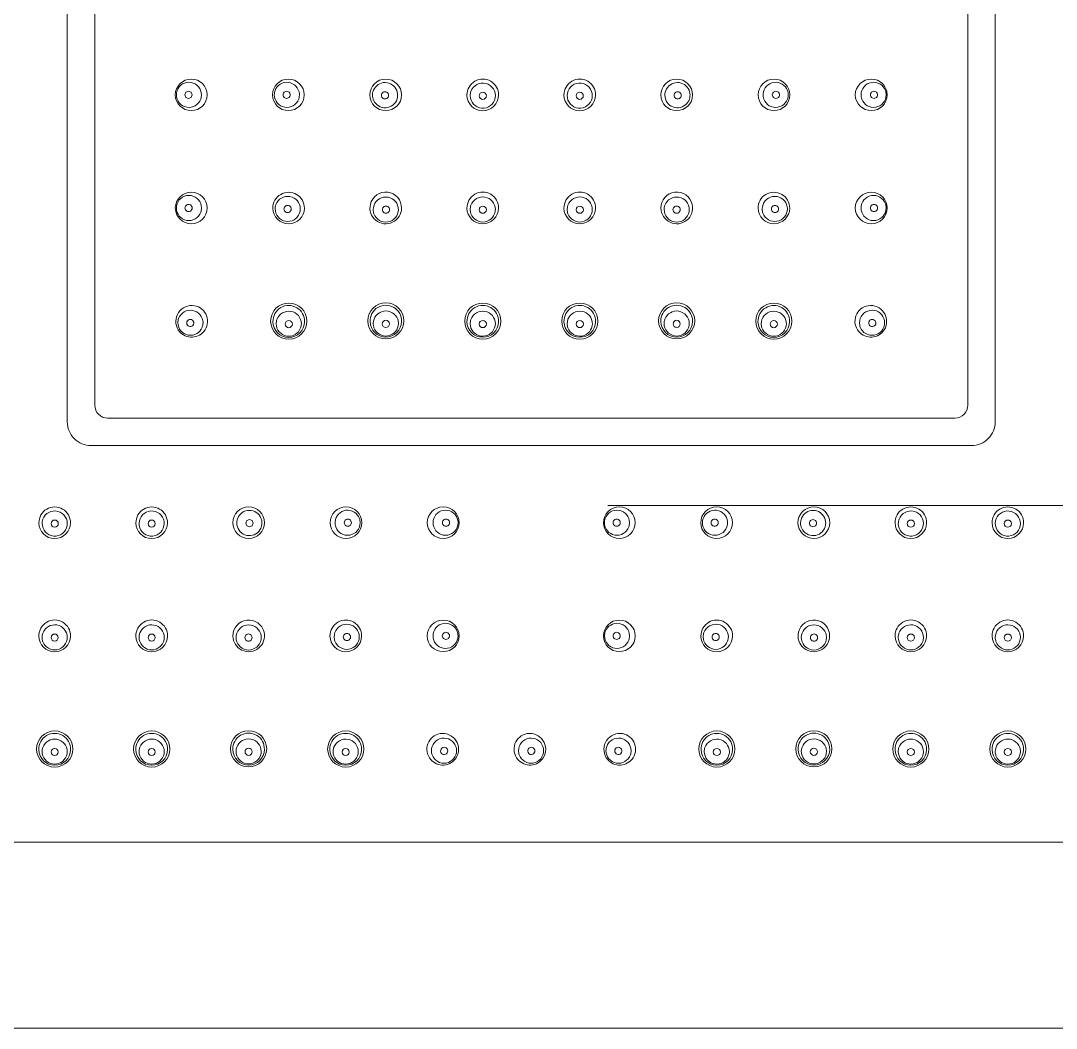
# Model space of a CAD drawing. Header units: metres. Extents: x 8 to 2416, y -346 to 476.
# Drawn here: x 214.6307 to 214.7297, y -227.2863 to -227.19 of the extents above; entities that cross this region are included whole.
import ezdxf

# ---------------------------------------------------------------- set-up
doc = ezdxf.new("R2010")
doc.units = ezdxf.units.M
doc.linetypes.add('0', pattern=[0])
doc.linetypes.add('HIDDEN2', pattern=[0.1875, 0.125, -0.0625])
doc.layers.get('0').update_dxf_attribs({"color": 250, "linetype": '0', "lineweight": 20})
doc.layers.add('baños', color=140, linetype='Continuous', lineweight=0)
doc.layers.add('REVESTIMIENTO EXTERIOR', color=7, linetype='Continuous', lineweight=5, true_color=0xffdebd)
doc.layers.add('Techos 1', color=7, linetype='HIDDEN2', lineweight=9, true_color=0x42391a)
doc.styles.get("Standard").update_dxf_attribs({"font": 'arial.ttf', "height": 0.1875})

# ---------------------------------------------------------------- blocks, each defined once
blk = doc.blocks.new('A$C3bae67db')
at = {"layer": 'baños'}
for p, q in [((0.05567767941755619, 0.142043857970684), (0.05567767969631632, 0.05795731748658994)), ((0.1443225757108735, 0.142043857970684), (0.1443225754321134, 0.05795731748658994)), ((0.05830638234982644, 0.1404659088862488), (0.05830638234982644, 0.05953413947369057)), ((0.1416938727786032, 0.1404659088862488), (0.1416938727786032, 0.05953413947369057)), ((0.05953425239812304, 0.05830626942536554), (0.1404660027303066, 0.05830626942536554)), ((0.05795743052766511, 0.05567756672882496), (0.1420428246007646, 0.05567756672882496))]:
    blk.add_line(p, q, dxfattribs=at)
for points in [[(0.2000001275641807, 0.2000000241799569), (1.275641352549428e-07, 0.2000000241799569), (1.275641352549428e-07, 2.417995403902751e-08), (0.2000001275641807, 2.417995403902751e-08)], [(0.1822216636463319, 0.1822215602621071), (0.01777859148198413, 0.1822215602621071), (0.01777859148198413, 0.0177784880978038), (0.1822216636463319, 0.0177784880978038)]]:
    blk.add_lwpolyline(points, close=True, dxfattribs=at)
for centre, radius in [((0.09537011069431856, 0.0891052716333931), 0.0003427381330779128), ((0.1046301444341111, 0.0891052716333931), 0.0003427381330779128), ((0.0768350682250798, 0.0675740050237934), 0.001726273626168971), ((0.0861115584927461, 0.06759639730619682), 0.001726273626168971), ((0.09536712332959496, 0.0675740050237934), 0.001726273626168971), ((0.1046331317988347, 0.0675740050237934), 0.001726273626168971), ((0.1138886966356836, 0.06759639730619682), 0.001726273626168971), ((0.1231651869033499, 0.0675740050237934), 0.001726273626168971), ((0.05448229008286809, 0.04822083048440717), 0.0003427381330779128), ((0.06374232382266065, 0.04822083048440717), 0.0003427381330779128), ((0.1362579313056553, 0.04822083048440717), 0.0003427381330779128), ((0.1455179650454479, 0.04822083048440717), 0.0003427381330779128), ((0.0544796976509847, 0.02668658888557829), 0.001726273626168971), ((0.06374570612022445, 0.02668658888557829), 0.001726273626168971), ((0.07300127095707332, 0.0267089811679817), 0.001726273626168971), ((0.08227776122473962, 0.02668658888557829), 0.001726273626168971), ((0.1177224939035764, 0.02668658888557829), 0.001726273626168971), ((0.1269989841712427, 0.0267089811679817), 0.001726273626168971), ((0.1362545490080915, 0.02668658888557829), 0.001726273626168971), ((0.1455205574773313, 0.02668658888557829), 0.001726273626168971)]:
    blk.add_circle(centre, radius, dxfattribs=at)
for centre, radius, start, end in [((0.06752527882002823, 0.08917733031159258), 0.001523801172583426, 0.5747514779052038, 179.4262465459042), ((0.06730058426768437, 0.08919975367322053), 0.001193765215403577, 359.6365954075218, 160.6779287406165), ((0.07680929635802158, 0.08918567323299698), 0.001515209523409549, 0.2469365196410936, 179.7554027190644), ((0.07665732812273518, 0.0891941807547525), 0.001198002774692498, 4.349572792468204, 160.4590152359306), ((0.08610443643209464, 0.08918427319206756), 0.001515209523409549, 0.244597280935595, 179.7530634803589), ((0.08603850400498914, 0.08917485403923564), 0.001195045438537086, 21.80722765049478, 157.7672225745089), ((0.0953673287696688, 0.0891897944403226), 0.001508196546264781, 359.5063520397071, 180.4925711315599), ((0.0953710932307672, 0.08911670710454445), 0.001200198361899698, 180.0407498063049, 160.2387492971683), ((0.1046329263587609, 0.0891897944403226), 0.001508196546264781, 359.5074288684401, 180.4936479602929), ((0.1046291618976625, 0.08911670710454445), 0.001200198361899698, 19.76125070283169, 359.9592501936951), ((0.113895818696335, 0.08918427319206756), 0.001515209523409549, 0.2469365196410936, 179.7554027190644), ((0.1139617511234405, 0.08917485403923564), 0.001195045438537086, 22.2327774254911, 158.1927723495052), ((0.1231909587704081, 0.08918567323299698), 0.001515209523409549, 0.244597280935595, 179.7530634803589), ((0.1233429270056945, 0.0891941807547525), 0.001198002774692498, 19.54098476406944, 175.6504272075318), ((0.1324749763084014, 0.08917733031159258), 0.001523801172583426, 0.5737534540958034, 179.4252485220948), ((0.1326996708607453, 0.08919975367322053), 0.001193765215403577, 19.32207125938354, 180.3634045924782), ((0.06752527855149992, 0.08920814127750276), 0.001523803867774046, 180.5847748674714, 359.4162231563053), ((0.06729877940477991, 0.08918466896670196), 0.001193765217027741, 179.636596389109, 340.6779286321186), ((0.06731282925346704, 0.08919229810322093), 0.001207791056576054, 160.5363707333084, 180.0027336194925), ((0.06726370329096198, 0.08919407473907626), 0.0003407568798300127, 359.346075732061, 180.3246311100405), ((0.06726369211531846, 0.08919018572040471), 0.0003407458622599414, 179.6707068420732, 359.9999999999364), ((0.06728653441490451, 0.08919212453655945), 0.001207791059114692, 340.5363707599155, 0.002732610598238034), ((0.07680929608221732, 0.08919918448349762), 0.001515211808342921, 180.2663152946292, 359.7360239440766), ((0.07665652931444811, 0.08918731661173496), 0.001198002720139636, 179.8324281218217, 340.459017457677), ((0.07666289127263326, 0.08919085208759014), 0.001204359554630129, 160.3983028553304, 180.0015083034943), ((0.07663254876996461, 0.08919135762729269), 0.0003418119665338834, 359.8484264500146, 180.1447206987231), ((0.07663254866423586, 0.08918959001353954), 0.0003418119665339049, 179.8484264500145, 0.1447206987231602), ((0.07664612589400122, 0.08919191523292369), 0.001209345381516621, 340.4185567370939, 4.416346836907331), ((0.08610443670789891, 0.0891977844425682), 0.001515211808342921, 180.2639760559234, 359.7336847053708), ((0.08603844434941266, 0.08915878990091386), 0.001201160736598691, 157.0568312886519, 212.9165601568608), ((0.08602225556199983, 0.08915283907781912), 0.0003418119665338834, 359.8552793012769, 180.1515735499855), ((0.08602225566772859, 0.0891510714640944), 0.0003418119665339049, 179.8552793012768, 0.1515735499854856), ((0.08603844435623387, 0.08915878990261916), 0.001201160729709154, 351.2970901245022, 22.51761903481964), ((0.09536732874329346, 0.08918700170280403), 0.001508175096699564, 180.3864785172691, 359.6124446539787), ((0.09529917106959829, 0.08913625529719837), 0.001128460337495796, 160.0025846814546, 181.0359251744131), ((0.1046329263851362, 0.08918700170280403), 0.001508175096699564, 180.3875553460212, 359.6135214827309), ((0.1047010840588314, 0.08913625529719837), 0.001128460337495796, 358.9640748255869, 19.99741531854547), ((0.1138958184205308, 0.0891977844425682), 0.001515211808342921, 180.2663152946292, 359.7360239440766), ((0.1139618107721958, 0.08915878990261916), 0.001201160729709154, 157.4823809651803, 188.7029098754976), ((0.1139779994607011, 0.0891510714640944), 0.0003418119665339049, 179.8484264500145, 0.1447206987231602), ((0.1139779995664298, 0.08915283907781912), 0.0003418119665338834, 359.8484264500146, 180.1447206987231), ((0.113961810779017, 0.08915878990091386), 0.001201160736598691, 327.0834398431392, 22.94316871134812), ((0.1231909590462124, 0.08919918448349762), 0.001515211808342921, 180.2639760559234, 359.7336847053708), ((0.1233541292344285, 0.08919191523292369), 0.001209345381516621, 175.5836531630927, 199.5814432629045), ((0.1233437258139816, 0.08918731661173496), 0.001198002720139636, 199.5409825423229, 0.1675718781782871), ((0.1233677063584651, 0.08919135762729269), 0.0003418119665338834, 359.8552793012769, 180.1515735499855), ((0.1233677064641938, 0.08918959001353954), 0.0003418119665339049, 179.8552793012768, 0.1515735499854856), ((0.1233373638557964, 0.08919085208759014), 0.001204359554630129, 359.9984916965058, 19.6016971446696), ((0.1324749765769297, 0.08920814127750276), 0.001523803867774046, 180.5837768436947, 359.4152251325286), ((0.1327137207135252, 0.08919212453655945), 0.001207791059114692, 179.9972673894018, 199.4636292400845), ((0.1327014757236498, 0.08918466896670196), 0.001193765217027741, 199.3220713678814, 0.3634036108910048), ((0.1327365518374677, 0.08919407473907626), 0.0003407568798300127, 359.6753688899595, 180.6539242679389), ((0.1327365630131112, 0.08919018572040471), 0.0003407458622599414, 180.0000000000635, 0.3292931579268081), ((0.13268742587519, 0.08919229810322093), 0.001207791056576054, 359.9972663805075, 19.46362926669158), ((0.08603844434895791, 0.08915878990125492), 0.001201160737011495, 212.9165601055092, 351.2970902225019), ((0.1139618107794718, 0.08915878990125492), 0.001201160737011495, 188.7029097774981, 327.0834398944908), ((0.06752622073366865, 0.0783676869765415), 0.001523560504830024, 0.5584262577229699, 179.4438626310407), ((0.06730323483333223, 0.07838901595476244), 0.001193893552601191, 359.6382842799194, 160.6700129615116), ((0.07682554912815931, 0.07837585614284848), 0.001510635915196017, 359.5106951228642, 180.5562638595077), ((0.07673669497097535, 0.07829296384556272), 0.001200943033476937, 359.9331528515922, 160.1968952919805), ((0.08610270852994972, 0.07839207688228811), 0.001507949430811743, 358.7861149333493, 167.2863113225147), ((0.08610787517994822, 0.07822999281943765), 0.001200943033476937, 19.80310470801955, 180.0668471484078), ((0.09536749553893742, 0.07839150085185764), 0.001508573317714411, 358.8207356911439, 181.1783762100055), ((0.09536814589654341, 0.07823566580440655), 0.00120197248215199, 0.1605960866830021, 160.2331046607045), ((0.1046327595894923, 0.07839150085185764), 0.001508573317714411, 358.8216237899945, 181.1792643088561), ((0.1046321092318863, 0.07823566580440655), 0.00120197248215199, 19.76689533929529, 179.839403913317), ((0.1138975465984799, 0.07839207688228811), 0.001507949430811743, 12.71368867748525, 181.2138850666507), ((0.1138923799484814, 0.07822999281943765), 0.001200943033476937, 359.9331528515922, 160.1968952919805), ((0.1231747060002704, 0.07837585614284848), 0.001510635915196017, 359.4437361404923, 180.4893048771358), ((0.1232635601574543, 0.07829296384556272), 0.001200943033476937, 19.80310470801955, 180.0668471484078), ((0.132474034394761, 0.0783676869765415), 0.001523560504830024, 0.5561373689593011, 179.441573742277), ((0.1326970202950974, 0.07838901595476244), 0.001193893552601191, 19.32998703848845, 180.3617157200807), ((0.0675262201329474, 0.0783977629684145), 0.001523564837230641, 180.5749321923367, 359.4273566964525), ((0.06730147437173173, 0.07837419070545337), 0.00119389333313216, 179.6410510969565, 340.6700218788732), ((0.06731527943469473, 0.07838172810874511), 0.00120767496975197, 160.5328952513857, 180.002746965788), ((0.06726664149067574, 0.07837950938019134), 0.0003407760450880885, 179.6740150187168, 0.3195815854410826), ((0.06726664170508911, 0.0783833489728849), 0.0003407760450881728, 359.6740150186533, 180.3195815855062), ((0.0672894296246227, 0.07838147879927959), 0.001207674969753276, 340.5328952600327, 0), ((0.07682554874776315, 0.07837650696605891), 0.001510641993610608, 180.5809473250861, 359.4860116572814), ((0.07673755557897266, 0.07829406342468559), 0.001200928035992184, 179.92580103304, 340.1673369226742), ((0.07673634930023354, 0.07829561864559054), 0.00119972075021922, 160.3105915023508, 180), ((0.07672299392032755, 0.07828035006203748), 0.0003424123588572697, 359.9019781301491, 179.907487058293), ((0.0767229938655305, 0.07828031713778927), 0.0003424123588573842, 179.9019778471349, 359.9074873413071), ((0.07673791822156772, 0.07829149877172625), 0.001199718968097798, 340.2766783095563, 0.003053155092960894), ((0.08610123918919044, 0.07838004721005376), 0.001509211767642307, 166.828532229629, 359.243894026229), ((0.08610665192958322, 0.07822852774560118), 0.001199718968097798, 179.996946844907, 199.7233216904437), ((0.08610701457195091, 0.07823109239856052), 0.001200928035992184, 199.8326630773257, 0.07419896695995848), ((0.08612157623059602, 0.078217379035884), 0.0003424123588572697, 0.09251294170702966, 180.0980218698508), ((0.08612157628539308, 0.0782173461116642), 0.0003424123588573842, 180.0925126586928, 0.09802215286506169), ((0.08610822085069003, 0.07823264761946547), 0.00119972075021922, 0, 19.68940849764915), ((0.09536749544457734, 0.07837916770522924), 0.001508369991397104, 180.7099927432195, 359.2891192542868), ((0.09536296503841868, 0.0782389326812094), 0.001195992791243886, 160.2964487053673, 179.9991928352202), ((0.0953689405916407, 0.07824231153565364), 0.001201973046303671, 180.1602606542315, 340.0846719199311), ((0.09536871337598996, 0.0782146922411684), 0.0003427171174496419, 0.1454795033560317, 179.8585834045856), ((0.09536871331505381, 0.07821640832047905), 0.000342717117449731, 180.1454795032274, 359.8585834046492), ((0.0953741167763269, 0.0782390521825036), 0.001195996880989198, 340.1470106921285, 359.9991694389859), ((0.1046327596838523, 0.07837916770522924), 0.001508369991397104, 180.7108807457132, 359.2900072567805), ((0.1046261383523301, 0.0782390521825036), 0.001195996880989198, 180.0008305610141, 199.8529893078715), ((0.104631314536789, 0.07824231153565364), 0.001201973046303671, 199.915328080069, 359.8397393457685), ((0.1046315417524397, 0.0782146922411684), 0.0003427171174496419, 0.1414165954143968, 179.854520496644), ((0.1046315418133759, 0.07821640832047905), 0.000342717117449731, 180.1414165953509, 359.8545204967726), ((0.104637290090011, 0.0782389326812094), 0.001195992791243886, 0.0008071647797915169, 19.70355129463271), ((0.1138990159392392, 0.07838004721005376), 0.001509211767642307, 180.756105973771, 13.17146777037103), ((0.1138932405564788, 0.07823109239856052), 0.001200928035992184, 179.92580103304, 340.1673369226742), ((0.1138920342777396, 0.07823264761946547), 0.00119972075021922, 160.3105915023508, 180), ((0.1138786788430366, 0.0782173461116642), 0.0003424123588573842, 179.9019778471349, 359.9074873413071), ((0.1138786788978337, 0.078217379035884), 0.0003424123588572697, 359.9019781301491, 179.907487058293), ((0.1138936031990738, 0.07822852774560118), 0.001199718968097798, 340.2766783095563, 0.003053155092960894), ((0.1231747063806665, 0.07837650696605891), 0.001510641993610608, 180.5139883427186, 359.4190526749139), ((0.1232623369068619, 0.07829149877172625), 0.001199718968097798, 179.996946844907, 199.7233216904437), ((0.123262699549457, 0.07829406342468559), 0.001200928035992184, 199.8326630773257, 0.07419896695995848), ((0.1232772612081021, 0.07828035006203748), 0.0003424123588572697, 0.09251294170702966, 180.0980218698508), ((0.1232772612628992, 0.07828031713778927), 0.0003424123588573842, 180.0925126586928, 0.09802215286506169), ((0.1232639058281961, 0.07829561864559054), 0.00119972075021922, 0, 19.68940849764915), ((0.1324740349954823, 0.0783977629684145), 0.001523564837230641, 180.5726433035458, 359.4250678076634), ((0.1327108255040343, 0.07838147879927959), 0.001207674969753276, 180, 199.4671047399674), ((0.1326987807566979, 0.07837419070545337), 0.00119389333313216, 199.3299781211269, 0.3589489030434814), ((0.1327336134233406, 0.0783833489728849), 0.0003407760450881728, 359.6804184144938, 180.3259849813467), ((0.1327336136377539, 0.07837950938019134), 0.0003407760450880885, 179.6804184145589, 0.3259849812831996), ((0.1326849756937349, 0.07838172810874511), 0.00120767496975197, 359.997253034212, 19.4671047486143), ((0.06757577863658071, 0.06754246966197996), 0.001521988814155353, 80.54815256121562, 211.633336167478), ((0.06744739869321847, 0.06741161615038749), 0.001200817506817739, 359.9068270054257, 160.0843865683467), ((0.06757360806199131, 0.0675587707196641), 0.001506273214753162, 319.5304199536451, 80.36488295535518), ((0.07683599266800911, 0.06755994871695492), 0.001508967363600021, 357.8229479661159, 182.0301807567156), ((0.0768361336767498, 0.06731439095414515), 0.001202472454991783, 0.3589689066509878, 160.1830485852777), ((0.08611063404958941, 0.06758234099935834), 0.001508967363600021, 357.9698192432843, 182.1770520338841), ((0.0861104930410761, 0.06733678323654857), 0.001202472454991783, 19.81695141472233, 179.641031093349), ((0.09536732375926249, 0.06756132956913774), 0.001508910434373833, 357.9993150835641, 182.0003996025396), ((0.09536676056376336, 0.06731936279231121), 0.001202398407140004, 0.3318408663501854, 160.2005550083285), ((0.1046329313691672, 0.06756132956913774), 0.001508910434373833, 357.9996003974603, 182.0006849164359), ((0.1046334945648937, 0.06731936279231121), 0.001202398407140004, 19.79944499167146, 179.6681591336499), ((0.1138896210788403, 0.06758234099935834), 0.001508967363600021, 357.8229479661159, 182.0301807567156), ((0.1138897620873536, 0.06733678323654857), 0.001202472454991783, 0.3589689066509878, 160.1830485852777), ((0.1231642624604206, 0.06755994871695492), 0.001508967363600021, 357.9698192432843, 182.1770520338841), ((0.1231641214516799, 0.06731439095414515), 0.001202472454991783, 19.81695141472233, 179.641031093349), ((0.1324266470664384, 0.0675587707196641), 0.001506273214753162, 99.63511704464473, 220.4695800463546), ((0.1325528564352112, 0.06741161615038749), 0.001200817506817739, 19.91561343165329, 180.0931729945744), ((0.132424476491849, 0.06754246966197996), 0.001521988814155353, 328.3666638325218, 99.45184743878438), ((0.06744956593814777, 0.06741637321754723), 0.001200821812368165, 179.9070834077331, 340.0164505868464), ((0.06744492393198698, 0.06741844311735434), 0.00119617823364954, 160.3514577205625, 180.0058689435308), ((0.06742947758010587, 0.06739314287329279), 0.0003417448353014675, 143.4591566175692, 215.8037251876988), ((0.06742879027405024, 0.0673927519154276), 0.0003414261719296849, 69.53359209067591, 143.3377727266896), ((0.06743161916568852, 0.06739068123007286), 0.000340463161306216, 279.6564916593664, 353.5617333049892), ((0.06742884736917176, 0.06739080462619285), 0.0003432313649668054, 353.593148223272, 69.65618205706909), ((0.06745204315046749, 0.06740953993729448), 0.001196171468180108, 340.2835028898117, 0.005914314197119606), ((0.07683595447673497, 0.06753015113638838), 0.001508167584307319, 180.8988493815665, 359.0998149017747), ((0.07682412820707896, 0.06732174835760674), 0.001188687084480606, 160.3205009243842, 179.9977989997734), ((0.07683789637843574, 0.06732932927223345), 0.001202478864778748, 180.359042434974, 339.950480320251), ((0.07683718328979694, 0.06728423467964006), 0.0003427216785175545, 0.3316643734356975, 179.6745511584029), ((0.07683718307652043, 0.06728816526076997), 0.0003427216785174244, 180.3316643732419, 359.6745511585951), ((0.07684987977717128, 0.06732197217404945), 0.001188702755491038, 340.0855827822089, 359.9977080007025), ((0.08611067224109092, 0.06755254341882022), 0.001508167584307319, 180.9001850982251, 359.1011506184335), ((0.08609674694065461, 0.06734436445645287), 0.001188702755491038, 180.0022919992975, 199.9144172177909), ((0.08610873033916278, 0.06735172155466529), 0.001202478864778748, 200.049519679749, 359.640957565026), ((0.08610944342802895, 0.0673066269620719), 0.0003427216785175545, 0.325448841597066, 179.6683356265643), ((0.08610944364107809, 0.06731055754317339), 0.0003427216785174244, 180.3254488414049, 359.6683356267581), ((0.08612249851051956, 0.06734414064001015), 0.001188687084480606, 0.002201000226615922, 19.67949907561579), ((0.09536732368673029, 0.06753224788808865), 0.001508175294152605, 180.8961877184803, 359.1035269676771), ((0.09535497519681257, 0.06732625400791648), 0.001188978101211688, 160.3206322798199, 179.9979251928167), ((0.09536844225425511, 0.06733361572710095), 0.001202467430117421, 180.3487255595719, 339.9526601246038), ((0.09536760711961279, 0.06728917523130207), 0.0003427214496676189, 0.3212440237048805, 179.6801582375024), ((0.09536760707254643, 0.06729300994097542), 0.0003427214496652206, 180.3212439525, 359.6801583086421), ((0.09538014580965637, 0.0673263715315997), 0.001188992995398989, 340.0872666414435, 359.9978397821129), ((0.1046329314416994, 0.06753224788808865), 0.001508175294152605, 180.8964730323229, 359.1038122815197), ((0.1046201093187733, 0.0673263715315997), 0.001188992995398989, 180.0021602178871, 199.9127333585565), ((0.1046318128741746, 0.06733361572710095), 0.001202467430117421, 200.0473398753963, 359.651274440428), ((0.1046326480088169, 0.06728917523130207), 0.0003427214496676189, 0.319841762497594, 179.6787559762952), ((0.1046326480558832, 0.06729300994097542), 0.0003427214496652206, 180.3198416913579, 359.6787560475), ((0.1046452799316171, 0.06732625400791648), 0.001188978101211688, 0.002074807183306674, 19.67936772018006), ((0.1138895828873387, 0.06755254341882022), 0.001508167584307319, 180.8988493815665, 359.0998149017747), ((0.1138777566179101, 0.06734414064001015), 0.001188687084480606, 160.3205009243842, 179.9977989997734), ((0.1138915247892669, 0.06735172155466529), 0.001202478864778748, 180.359042434974, 339.950480320251), ((0.1138908117004007, 0.0673066269620719), 0.0003427216785175545, 0.3316643734356975, 179.6745511584029), ((0.1138908114873516, 0.06731055754317339), 0.0003427216785174244, 180.3316643732419, 359.6745511585951), ((0.1139035081880024, 0.06734436445645287), 0.001188702755491038, 340.0855827822089, 359.9977080007025), ((0.1231643006516947, 0.06753015113638838), 0.001508167584307319, 180.9001850982251, 359.1011506184335), ((0.1231503753512584, 0.06732197217404945), 0.001188702755491038, 180.0022919992975, 199.9144172177909), ((0.1231623587499939, 0.06732932927223345), 0.001202478864778748, 200.049519679749, 359.640957565026), ((0.1231630718386327, 0.06728423467964006), 0.0003427216785175545, 0.325448841597066, 179.6683356265643), ((0.1231630720519092, 0.06728816526076997), 0.0003427216785174244, 180.3254488414049, 359.6683356267581), ((0.1231761269213507, 0.06732174835760674), 0.001188687084480606, 0.002201000226615922, 19.67949907561579), ((0.1325482119779622, 0.06740953993729448), 0.001196171468180108, 179.9940856858028, 199.7164971101882), ((0.1325506891902819, 0.06741637321754723), 0.001200821812368165, 199.9835494131534, 0.09291659226688478), ((0.1325714077592579, 0.06739080462619285), 0.0003432313649668054, 110.3438179429309, 186.4068517767278), ((0.1325686359629685, 0.06739068123007286), 0.000340463161306216, 186.4382666950108, 260.3435083406337), ((0.1325714648543794, 0.0673927519154276), 0.0003414261719296849, 36.66222727331041, 110.4664079093241), ((0.1325707775483238, 0.06739314287329279), 0.0003417448353014675, 324.1962748123012, 36.54084338243083), ((0.1325553311964427, 0.06741844311735434), 0.00119617823364954, 359.9941310564691, 19.64854227943749), ((0.06755888616902439, 0.06754782574898144), 0.001510474982378461, 212.1423970633515, 320.2087241241978), ((0.06743122423284831, 0.06739365621933047), 0.0003434622621792048, 215.7027211554143, 279.638193328027), ((0.1324413689594053, 0.06754782574898144), 0.001510474982378461, 219.7912758758021, 327.8576029366483), ((0.1325690308955814, 0.06739365621933047), 0.0003434622621792048, 260.361806671973, 324.2972788445857), ((0.05953425239812304, 0.05953413947369057), 0.001227870048324664, 180.000000010199, 269.9999999974336), ((0.1404660027303066, 0.05953413947369057), 0.001227870048324664, 270.0000000025664, 359.999999989801), ((0.05795630335677515, 0.05795619038922695), 0.002278623939186942, 179.9716592442715, 270.0283426059618), ((0.1420439517716545, 0.05795619038922695), 0.002278623939186942, 269.971657394038, 0.02834075572858865), ((0.05447950815821834, 0.04830535329136509), 0.001508196546264781, 359.5063520397071, 180.4925711315599), ((0.0637451057473104, 0.04830535329136509), 0.001508196546264781, 359.5074288684401, 180.4936479602929), ((0.07300799808488456, 0.04829983204311006), 0.001515209523409549, 0.2469365196410936, 179.7554027190644), ((0.07307393051199007, 0.04829041289027813), 0.001195045438537086, 22.2327774254911, 158.1927723495052), ((0.08230313815895762, 0.04830123208403947), 0.001515209523409549, 0.244597280935595, 179.7530634803589), ((0.08245510639424403, 0.04830973960579499), 0.001198002774692498, 19.54098476406944, 175.6504272075318), ((0.09158715569695097, 0.04829288916263508), 0.001523801172583426, 0.5737534540958034, 179.4252485220948), ((0.09181185024929484, 0.04831531252426302), 0.001193765215403577, 19.32207125938375, 180.3634045924782), ((0.108413099431365, 0.04829288916263508), 0.001523801172583426, 0.5747514779052038, 179.4262465459042), ((0.1081884048790211, 0.04831531252426302), 0.001193765215403577, 359.6365954075218, 160.6779287406167), ((0.1176971169693584, 0.04830123208403947), 0.001515209523409549, 0.2469365196410936, 179.7554027190644), ((0.117545148734072, 0.04830973960579499), 0.001198002774692498, 4.349572792468204, 160.4590152359306), ((0.1269922570434314, 0.04829983204311006), 0.001515209523409549, 0.244597280935595, 179.7530634803589), ((0.1269263246163259, 0.04829041289027813), 0.001195045438537086, 21.80722765049478, 157.7672225745089), ((0.1362551493810056, 0.04830535329136509), 0.001508196546264781, 359.5063520397071, 180.4925711315599), ((0.1455207469700976, 0.04830535329136509), 0.001508196546264781, 359.5074288684401, 180.4936479602929), ((0.05441135045814782, 0.04825181414821245), 0.001128460337495796, 160.0025846814546, 181.0359251744131), ((0.05448327261931674, 0.04823226595558694), 0.001200198361899698, 180.0407498063049, 160.2387492971683), ((0.063741341286212, 0.04823226595558694), 0.001200198361899698, 19.76125070283169, 359.9592501936951), ((0.06381326344738092, 0.04825181414821245), 0.001128460337495796, 358.9640748255869, 19.99741531854547), ((0.07307399016074534, 0.04827434875366166), 0.001201160729709154, 157.4823809651806, 188.7029098754977), ((0.07309017895497938, 0.04826839792886162), 0.0003418119665338834, 359.8484264500146, 180.1447206987231), ((0.07307399016756655, 0.04827434875192793), 0.001201160736598691, 327.0834398431394, 22.94316871134834), ((0.08247988574701459, 0.04830691647830676), 0.0003418119665338834, 359.8552793012769, 180.1515735499855), ((0.08244954324434595, 0.04830641093863264), 0.001204359554630129, 359.9984916965058, 19.6016971446696), ((0.09184873122601722, 0.04830963359011875), 0.0003407568798300127, 359.6753688899595, 180.6539242679389), ((0.09179960526373954, 0.04830785695426343), 0.001207791056576054, 359.9972663805075, 19.4636292666918), ((0.1082006498645764, 0.04830785695426343), 0.001207791056576054, 160.5363707333082, 180.0027336194925), ((0.1081515239022988, 0.04830963359011875), 0.0003407568798300127, 359.346075732061, 180.3246311100405), ((0.11755071188397, 0.04830641093863264), 0.001204359554630129, 160.3983028553304, 180.0015083034943), ((0.1175203693813014, 0.04830691647830676), 0.0003418119665338834, 359.8484264500146, 180.1447206987231), ((0.1269262649607494, 0.04827434875192793), 0.001201160736598691, 157.0568312886517, 212.9165601568606), ((0.1269100761733366, 0.04826839792886162), 0.0003418119665338834, 359.8552793012769, 180.1515735499855), ((0.1269262649675706, 0.04827434875366166), 0.001201160729709154, 351.2970901245022, 22.51761903481942), ((0.1361869916809351, 0.04825181414821245), 0.001128460337495796, 160.0025846814546, 181.0359251744131), ((0.136258913842104, 0.04823226595558694), 0.001200198361899698, 180.0407498063049, 160.2387492971683), ((0.1455169825089992, 0.04823226595558694), 0.001200198361899698, 19.76125070283169, 359.9592501936951), ((0.1455889046701682, 0.04825181414821245), 0.001128460337495796, 358.9640748255869, 19.99741531854547), ((0.05447950813184299, 0.04830256055384652), 0.001508175096699564, 180.3864785172691, 359.6124446539787), ((0.06374510577368575, 0.04830256055384652), 0.001508175096699564, 180.3875553460212, 359.6135214827309), ((0.0730079978090803, 0.0483133432936107), 0.001515211808342921, 180.2663152946292, 359.7360239440766), ((0.0730739901680213, 0.04827434875229741), 0.001201160737011495, 188.7029097774981, 327.0834398944905), ((0.07309017884925062, 0.04826663031510847), 0.0003418119665339049, 179.8484264500145, 0.1447206987231602), ((0.08230313843476189, 0.04831474333454011), 0.001515211808342921, 180.2639760559234, 359.7336847053708), ((0.08246630862297799, 0.04830747408396618), 0.001209345381516621, 175.5836531630929, 199.5814432629045), ((0.0824559052025311, 0.04830287546277745), 0.001198002720139636, 199.5409825423227, 0.1675718781782871), ((0.08247988585274335, 0.04830514886458204), 0.0003418119665339049, 179.8552793012768, 0.1515735499854856), ((0.09158715596547928, 0.04832370012851683), 0.001523803867774046, 180.5837768436947, 359.4152251325286), ((0.0918259001020747, 0.04830768338760194), 0.001207791059114692, 179.9972673894018, 199.4636292400843), ((0.0918136551121993, 0.04830022781774446), 0.001193765217027741, 199.3220713678814, 0.3634036108910048), ((0.09184874240166074, 0.04830574457144721), 0.0003407458622599414, 180.0000000000635, 0.3292931579268081), ((0.1084130991628367, 0.04832370012851683), 0.001523803867774046, 180.5847748674714, 359.4162231563053), ((0.1081866000161167, 0.04830022781774446), 0.001193765217027741, 179.636596389109, 340.6779286321186), ((0.1081515127266552, 0.04830574457144721), 0.0003407458622599414, 179.6707068420732, 359.9999999999364), ((0.1081743550262413, 0.04830768338760194), 0.001207791059114692, 340.5363707599157, 0.002732610598238034), ((0.1176971166935541, 0.04831474333454011), 0.001515211808342921, 180.2663152946292, 359.7360239440766), ((0.1175443499257849, 0.04830287546277745), 0.001198002720139636, 179.8324281218217, 340.4590174576773), ((0.1175203692755726, 0.04830514886458204), 0.0003418119665339049, 179.8484264500145, 0.1447206987231602), ((0.117533946505338, 0.04830747408396618), 0.001209345381516621, 340.4185567370955, 4.416346836907127), ((0.1269922573192357, 0.0483133432936107), 0.001515211808342921, 180.2639760559234, 359.7336847053708), ((0.1269262649602947, 0.04827434875229741), 0.001201160737011495, 212.9165601055094, 351.2970902225019), ((0.1269100762790654, 0.04826663031510847), 0.0003418119665339049, 179.8552793012768, 0.1515735499854856), ((0.1362551493546302, 0.04830256055384652), 0.001508175096699564, 180.3864785172691, 359.6124446539787), ((0.145520746996473, 0.04830256055384652), 0.001508175096699564, 180.3875553460212, 359.6135214827309), ((0.05447967492748695, 0.03750705970290014), 0.001508573317714411, 358.8207356911439, 181.1783762100055), ((0.06374493897804179, 0.03750705970290014), 0.001508573317714411, 358.8216237899945, 181.1792643088561), ((0.07300972598702948, 0.0375076357333306), 0.001507949430811743, 12.71368867748525, 181.2138850666507), ((0.0822868853888199, 0.03749141499386255), 0.001510635915196017, 359.4437361404923, 180.4893048771358), ((0.08237573954600386, 0.03740852269660522), 0.001200943033476937, 19.80310470801976, 180.0668471484078), ((0.09158621378331055, 0.037483245827584), 0.001523560504830024, 0.5561373689593011, 179.441573742277), ((0.09180919968364698, 0.03750457480577651), 0.001193893552601191, 19.32998703848845, 180.3617157200807), ((0.1084140413450054, 0.037483245827584), 0.001523560504830024, 0.5584262577229699, 179.4438626310407), ((0.108191055444669, 0.03750457480577651), 0.001193893552601191, 359.6382842799194, 160.6700129615116), ((0.1177133697394961, 0.03749141499386255), 0.001510635915196017, 359.5106951228642, 180.5562638595077), ((0.1176245155823121, 0.03740852269660522), 0.001200943033476937, 359.9331528515922, 160.1968952919803), ((0.1269905291412865, 0.0375076357333306), 0.001507949430811743, 358.7861149333493, 167.2863113225147), ((0.1362553161502742, 0.03750705970290014), 0.001508573317714411, 358.8207356911439, 181.1783762100055), ((0.145520580200829, 0.03750705970290014), 0.001508573317714411, 358.8216237899945, 181.1792643088561), ((0.05447514442696821, 0.0373544915322519), 0.001195992791243886, 160.2964487053675, 179.9991928352202), ((0.05448032528509295, 0.03735122465544904), 0.00120197248215199, 0.1605960866830021, 160.2331046607047), ((0.05448089276453949, 0.03733025109221089), 0.0003427171174496419, 0.1454795033560317, 179.8585834045856), ((0.0637442886204358, 0.03735122465544904), 0.00120197248215199, 19.76689533929529, 179.839403913317), ((0.06374372114098925, 0.03733025109221089), 0.0003427171174496419, 0.1414165954143968, 179.854520496644), ((0.06374946947856053, 0.0373544915322519), 0.001195992791243886, 0.0008071647797915169, 19.70355129463293), ((0.07301119532778877, 0.03749560606109625), 0.001509211767642307, 180.756105973771, 13.17146777037103), ((0.07300421366628917, 0.03734820647050796), 0.00119972075021922, 160.3105915023508, 180), ((0.07300455933703098, 0.03734555167048015), 0.001200943033476937, 359.9331528515922, 160.1968952919807), ((0.07299085828638319, 0.03733293788692649), 0.0003424123588572697, 359.9019781301491, 179.907487058293), ((0.08238944059665165, 0.03739590891305156), 0.0003424123588572697, 0.09251294170702966, 180.0980218698508), ((0.08237608521674566, 0.03741117749663303), 0.00119972075021922, 0, 19.68940849764915), ((0.09184579281189009, 0.0374989078239274), 0.0003407760450881728, 359.6804184144938, 180.3259849813467), ((0.09179715508228448, 0.0374972869597876), 0.00120767496975197, 359.997253034212, 19.4671047486143), ((0.1082031000460315, 0.0374972869597876), 0.00120767496975197, 160.5328952513857, 180.002746965788), ((0.1081544623164259, 0.0374989078239274), 0.0003407760450881728, 359.6740150186533, 180.3195815855062), ((0.1176241699115703, 0.03741117749663303), 0.00119972075021922, 160.3105915023508, 180), ((0.1176108145316643, 0.03739590891305156), 0.0003424123588572697, 359.9019781301491, 179.907487058293), ((0.1269890598005272, 0.03749560606109625), 0.001509211767642307, 166.828532229629, 359.243894026229), ((0.126995695791285, 0.03734555167048015), 0.001200943033476937, 19.80310470801934, 180.0668471484078), ((0.1270093968419328, 0.03733293788692649), 0.0003424123588572697, 0.09251294170702966, 180.0980218698508), ((0.1269960414620268, 0.03734820647050796), 0.00119972075021922, 0, 19.68940849764915), ((0.1362507856497555, 0.0373544915322519), 0.001195992791243886, 160.2964487053675, 179.9991928352202), ((0.1362559665078802, 0.03735122465544904), 0.00120197248215199, 0.1605960866830021, 160.2331046607047), ((0.1362565339873267, 0.03733025109221089), 0.0003427171174496419, 0.1454795033560317, 179.8585834045856), ((0.145519929843223, 0.03735122465544904), 0.00120197248215199, 19.76689533929529, 179.839403913317), ((0.1455193623637765, 0.03733025109221089), 0.0003427171174496419, 0.1414165954143968, 179.854520496644), ((0.1455251107013478, 0.0373544915322519), 0.001195992791243886, 0.0008071647797915169, 19.7035512946325), ((0.05447967483312688, 0.03749472655624331), 0.001508369991397104, 180.7099927432195, 359.2891192542868), ((0.05448111998019023, 0.03735787038669613), 0.001201973046303671, 180.1602606542332, 340.0846719199311), ((0.05448089270360335, 0.03733196717152154), 0.000342717117449731, 180.1454795032274, 359.8585834046492), ((0.05448629616487644, 0.03735461103354609), 0.001195996880989198, 340.1470106921285, 359.9991694389859), ((0.06374493907240186, 0.03749472655624331), 0.001508369991397104, 180.7108807457132, 359.2900072567805), ((0.06373831774087968, 0.03735461103354609), 0.001195996880989198, 180.0008305610141, 199.8529893078715), ((0.06374349392533851, 0.03735787038669613), 0.001201973046303671, 199.915328080069, 359.8397393457685), ((0.0637437212019254, 0.03733196717152154), 0.000342717117449731, 180.1414165953509, 359.8545204967726), ((0.0730054199450283, 0.03734665124960301), 0.001200928035992184, 179.92580103304, 340.1673369226745), ((0.07299085823158613, 0.03733290496270669), 0.0003424123588573842, 179.9019778471349, 359.9074873413071), ((0.07300578258762336, 0.03734408659664368), 0.001199718968097798, 340.2766783095561, 0.003053155092960894), ((0.08228688576921606, 0.03749206581710141), 0.001510641993610608, 180.5139883427186, 359.4190526749139), ((0.08237451629541148, 0.03740705762276875), 0.001199718968097798, 179.996946844907, 199.7233216904439), ((0.08237487893800655, 0.03740962227572808), 0.001200928035992184, 199.8326630773255, 0.07419896695995848), ((0.08238944065144871, 0.03739587598883176), 0.0003424123588573842, 180.0925126586928, 0.09802215286506169), ((0.0915862143840318, 0.03751332181942857), 0.001523564837230641, 180.5726433035475, 359.4250678076634), ((0.09182300489258388, 0.03749703765032208), 0.001207674969753276, 180, 199.4671047399676), ((0.09181096014524748, 0.03748974955649587), 0.00119389333313216, 199.3299781211269, 0.3589489030434814), ((0.09184579302630347, 0.03749506823120541), 0.0003407760450880885, 179.6804184145589, 0.3259849812831996), ((0.1084140407442842, 0.03751332181942857), 0.001523564837230641, 180.5749321923367, 359.4273566964525), ((0.1081892949830685, 0.03748974955649587), 0.00119389333313216, 179.6410510969565, 340.6700218788732), ((0.1081544621020125, 0.03749506823120541), 0.0003407760450880885, 179.6740150187168, 0.3195815854410826), ((0.1081772502357321, 0.03749703765032208), 0.001207674969753276, 340.5328952600324, 0), ((0.1177133693590999, 0.03749206581710141), 0.001510641993610608, 180.5809473250861, 359.4860116572814), ((0.1176253761903094, 0.03740962227572808), 0.001200928035992184, 179.92580103304, 340.1673369226745), ((0.1176108144768673, 0.03739587598883176), 0.0003424123588573842, 179.9019778471349, 359.9074873413071), ((0.1176257388329045, 0.03740705762276875), 0.001199718968097798, 340.2766783095565, 0.003053155092960894), ((0.1269944725406926, 0.03734408659664368), 0.001199718968097798, 179.996946844907, 199.7233216904439), ((0.1269948351832877, 0.03734665124960301), 0.001200928035992184, 199.8326630773255, 0.07419896695995848), ((0.1270093968967299, 0.03733290496270669), 0.0003424123588573842, 180.0925126586928, 0.09802215286506169), ((0.1362553160559141, 0.03749472655624331), 0.001508369991397104, 180.7099927432195, 359.2891192542868), ((0.1362567612029775, 0.03735787038669613), 0.001201973046303671, 180.1602606542315, 340.0846719199311), ((0.1362565339263906, 0.03733196717152154), 0.000342717117449731, 180.1454795032274, 359.8585834046492), ((0.1362619373874363, 0.03735461103354609), 0.001195996880989198, 340.1470106921285, 359.9991694389859), ((0.1455205802951891, 0.03749472655624331), 0.001508369991397104, 180.7108807457132, 359.2900072567805), ((0.1455139589634395, 0.03735461103354609), 0.001195996880989198, 180.0008305610141, 199.8529893078715), ((0.1455191351481258, 0.03735787038669613), 0.001201973046303671, 199.915328080069, 359.8397393457668), ((0.1455193624247126, 0.03733196717152154), 0.000342717117449731, 180.1414165953509, 359.8545204967726), ((0.05447989808065223, 0.02667391343092262), 0.001508910434373833, 357.9993150835639, 182.0003996025396), ((0.06374550569055693, 0.02667391343092262), 0.001508910434373833, 357.9996003974603, 182.0006849164357), ((0.07300219540023001, 0.02669492486114322), 0.001508967363600021, 357.8229479661159, 182.0301807567156), ((0.0822768367818103, 0.02667253257871138), 0.001508967363600021, 357.9698192432843, 182.1770520338841), ((0.0915392213878281, 0.02667135458144898), 0.001506273214753162, 99.63511704464473, 220.4695800463544), ((0.09166543075660094, 0.02652420001217237), 0.001200817506817739, 19.9156134316533, 180.0931729945744), ((0.09153705081323871, 0.02665505352376485), 0.001521988814155353, 328.3666638325222, 99.45184743878444), ((0.09985813866762783, 0.02667135458144898), 0.001506273214753162, 99.63511704464473, 220.4695800463544), ((0.09998434803640066, 0.02652420001217237), 0.001200817506817739, 19.9156134316533, 180.0931729945744), ((0.09985596809303843, 0.02665505352376485), 0.001521988814155353, 328.3666638325222, 99.45184743878444), ((0.1084632043150773, 0.02665505352376485), 0.001521988814155353, 80.54815256121559, 211.6333361674778), ((0.108334824371715, 0.02652420001217237), 0.001200817506817739, 359.9068270054257, 160.0843865683467), ((0.1084610337404879, 0.02667135458144898), 0.001506273214753162, 319.5304199536455, 80.36488295535524), ((0.1177234183465057, 0.02667253257871138), 0.001508967363600021, 357.8229479661159, 182.0301807567156), ((0.126998059728086, 0.02669492486114322), 0.001508967363600021, 357.9698192432843, 182.1770520338841), ((0.1362547494377591, 0.02667391343092262), 0.001508910434373833, 357.9993150835643, 182.0003996025396), ((0.1455203570476638, 0.02667391343092262), 0.001508910434373833, 357.9996003974603, 182.0006849164357), ((0.05446754951820232, 0.02643883786970136), 0.001188978101211688, 160.3206322798202, 179.9979251928167), ((0.05447933488515311, 0.02643194665406767), 0.001202398407140004, 0.3318408663501854, 160.2005550083285), ((0.05448018144100253, 0.02640175909308695), 0.0003427214496676189, 0.3212440237048805, 179.6801582375024), ((0.06374606888628342, 0.02643194665406767), 0.001202398407140004, 19.79944499167147, 179.6681591336499), ((0.06374522233020663, 0.02640175909308695), 0.0003427214496676189, 0.319841762497594, 179.6787559762952), ((0.06375785425300684, 0.02643883786970136), 0.001188978101211688, 0.002074807183306674, 19.67936772018027), ((0.07299033093929985, 0.02645672450179504), 0.001188687084480606, 160.3205009243844, 179.9977989997734), ((0.07300233640874332, 0.02644936709833345), 0.001202472454991783, 0.3589689066509878, 160.1830485852777), ((0.07300338602179046, 0.02641921082382837), 0.0003427216785175545, 0.3316643734356975, 179.6745511584029), ((0.08227669577306962, 0.02642697481593004), 0.001202472454991783, 19.81695141472233, 179.641031093349), ((0.08227564616002248, 0.02639681854142495), 0.0003427216785175545, 0.325448841597066, 179.6683356265643), ((0.08228870124274046, 0.0264343322193632), 0.001188687084480606, 0.002201000226615922, 19.679499075616), ((0.09168398208064765, 0.02650338848794931), 0.0003432313649668054, 110.3438179429309, 186.4068517767278), ((0.09168403917576917, 0.02650533577721248), 0.0003414261719296849, 36.66222727331041, 110.4664079093242), ((0.09168335186971355, 0.02650572673504925), 0.0003417448353014675, 324.1962748123012, 36.54084338243106), ((0.09166790551783244, 0.02653102697913923), 0.00119617823364954, 359.9941310564691, 19.64854227943771), ((0.1000028993604474, 0.02650338848794931), 0.0003432313649668054, 110.3438179429309, 186.4068517767278), ((0.1000029564555689, 0.02650533577721248), 0.0003414261719296849, 36.66222727331041, 110.4664079093242), ((0.1000022691495133, 0.02650572673504925), 0.0003417448353014675, 324.1962748123012, 36.54084338243106), ((0.09998682279763216, 0.02653102697913923), 0.00119617823364954, 359.9941310564691, 19.64854227943771), ((0.1083323496104835, 0.02653102697913923), 0.00119617823364954, 160.3514577205623, 180.0058689435308), ((0.1083169032586024, 0.02650572673504925), 0.0003417448353014675, 143.4591566175694, 215.8037251876988), ((0.1083162159525468, 0.02650533577721248), 0.0003414261719296849, 69.53359209067582, 143.3377727266896), ((0.1083162730476683, 0.02650338848794931), 0.0003432313649668054, 353.5931482232722, 69.65618205706906), ((0.1177115538855755, 0.0264343322193632), 0.001188687084480606, 160.320500924384, 179.9977989997734), ((0.1177235593552464, 0.02642697481593004), 0.001202472454991783, 0.3589689066509878, 160.1830485852777), ((0.1177246089682935, 0.02639681854142495), 0.0003427216785175545, 0.3316643734356975, 179.6745511584029), ((0.1269979187195727, 0.02644936709833345), 0.001202472454991783, 19.81695141472233, 179.641031093349), ((0.1269968691065255, 0.02641921082382837), 0.0003427216785175545, 0.325448841597066, 179.6683356265643), ((0.1270099241890161, 0.02645672450179504), 0.001188687084480606, 0.002201000226615922, 19.67949907561558), ((0.1362424008753091, 0.02643883786970136), 0.001188978101211688, 160.3206322798197, 179.9979251928167), ((0.1362541862420326, 0.02643194665406767), 0.001202398407140004, 0.3318408663501854, 160.2005550083285), ((0.1362550327981094, 0.02640175909308695), 0.0003427214496676189, 0.3212440237048805, 179.6801582375024), ((0.1455209202431629, 0.02643194665406767), 0.001202398407140004, 19.79944499167146, 179.6681591336499), ((0.1455200736873135, 0.02640175909308695), 0.0003427214496676189, 0.319841762497594, 179.6787559762952), ((0.1455327056101137, 0.02643883786970136), 0.001188978101211688, 0.002074807183306674, 19.67936772017984), ((0.05447989800812003, 0.02664483174987353), 0.001508175294152605, 180.8961877184803, 359.1035269676771), ((0.05448101657564486, 0.02644619958888583), 0.001202467430117421, 180.3487255595719, 339.9526601246038), ((0.05448018139393618, 0.02640559380273189), 0.0003427214496652206, 180.3212439525, 359.6801583086421), ((0.05449272013104611, 0.02643895539338459), 0.001188992995398989, 340.0872666414435, 359.9978397821129), ((0.06374550576308913, 0.02664483174987353), 0.001508175294152605, 180.8964730323229, 359.1038122815197), ((0.06373268364016305, 0.02643895539338459), 0.001188992995398989, 180.0021602178871, 199.9127333585565), ((0.0637443871955643, 0.02644619958888583), 0.001202467430117421, 200.0473398753963, 359.651274440428), ((0.06374522237727298, 0.02640559380273189), 0.0003427214496652206, 180.3198416913579, 359.6787560475), ((0.07300215720872849, 0.02666512728060511), 0.001508167584307319, 180.8988493815665, 359.0998149017747), ((0.07300409911065664, 0.02646430541645017), 0.001202478864778748, 180.359042434974, 339.9504803202509), ((0.07300338580874133, 0.02642314140495827), 0.0003427216785174244, 180.3316643732419, 359.6745511585951), ((0.07301608250939218, 0.02645694831823775), 0.001188702755491038, 340.0855827822086, 359.9977080007025), ((0.08227687497308445, 0.02664273499817327), 0.001508167584307319, 180.9001850982253, 359.1011506184335), ((0.08226294967264813, 0.02643455603583433), 0.001188702755491038, 180.0022919992975, 199.9144172177913), ((0.08227493307138367, 0.02644191313401834), 0.001202478864778748, 200.0495196797492, 359.640957565026), ((0.08227564637329898, 0.02640074912255486), 0.0003427216785174244, 180.3254488414049, 359.6683356267581), ((0.09155394328079502, 0.0266604096107379), 0.001510474982378461, 219.7912758758021, 327.8576029366485), ((0.09166078629935193, 0.02652212379907937), 0.001196171468180108, 179.9940856858028, 199.7164971101882), ((0.09166326351167164, 0.02652895707930369), 0.001200821812368165, 199.9835494131534, 0.09291659226688478), ((0.09168121028435827, 0.02650326509185774), 0.000340463161306216, 186.4382666950106, 260.3435083406337), ((0.09168160521697111, 0.02650624008111535), 0.0003434622621792048, 260.3618066719729, 324.2972788445859), ((0.09987286056059475, 0.0266604096107379), 0.001510474982378461, 219.7912758758021, 327.8576029366485), ((0.09997970357915165, 0.02652212379907937), 0.001196171468180108, 179.9940856858028, 199.7164971101882), ((0.09998218079147136, 0.02652895707930369), 0.001200821812368165, 199.9835494131534, 0.09291659226688478), ((0.100000127564158, 0.02650326509185774), 0.000340463161306216, 186.4382666950106, 260.3435083406337), ((0.1000005224967708, 0.02650624008111535), 0.0003434622621792048, 260.3618066719729, 324.2972788445859), ((0.1083369916166443, 0.02652895707930369), 0.001200821812368165, 179.9070834077331, 340.0164505868466), ((0.108446311847521, 0.0266604096107379), 0.001510474982378461, 212.1423970633515, 320.2087241241978), ((0.1083186499113449, 0.02650624008111535), 0.0003434622621792048, 215.7027211554145, 279.638193328027), ((0.1083190448439577, 0.02650326509185774), 0.000340463161306216, 279.6564916593663, 353.5617333049894), ((0.1083394688289641, 0.02652212379907937), 0.001196171468180108, 340.2835028898117, 0.005914314197119606), ((0.1177233801552315, 0.02664273499817327), 0.001508167584307319, 180.8988493815665, 359.0998149017747), ((0.1177253220569323, 0.02644191313401834), 0.001202478864778748, 180.359042434974, 339.9504803202509), ((0.117724608755017, 0.02640074912255486), 0.0003427216785174244, 180.3316643732419, 359.6745511585951), ((0.1177373054556679, 0.02643455603583433), 0.001188702755491038, 340.0855827822086, 359.9977080007025), ((0.1269980979195875, 0.02666512728060511), 0.001508167584307319, 180.9001850982253, 359.1011506184335), ((0.1269841726189238, 0.02645694831823775), 0.001188702755491038, 180.0022919992975, 199.9144172177913), ((0.1269961560176593, 0.02646430541645017), 0.001202478864778748, 200.0495196797492, 359.640957565026), ((0.1269968693195747, 0.02642314140495827), 0.0003427216785174244, 180.3254488414049, 359.6683356267581), ((0.1362547493652269, 0.02664483174987353), 0.001508175294152605, 180.8961877184803, 359.1035269676771), ((0.1362558679327517, 0.02644619958888583), 0.001202467430117421, 180.3487255595719, 339.9526601246038), ((0.136255032751043, 0.02640559380273189), 0.0003427214496652206, 180.3212439525, 359.6801583086421), ((0.1362675714881529, 0.02643895539338459), 0.001188992995398989, 340.0872666414435, 359.9978397821129), ((0.145520357120196, 0.02664483174987353), 0.001508175294152605, 180.8964730323229, 359.1038122815197), ((0.1455075349972699, 0.02643895539338459), 0.001188992995398989, 180.0021602178871, 199.9127333585565), ((0.1455192385526711, 0.02644619958888583), 0.001202467430117421, 200.0473398753963, 359.651274440428), ((0.1455200737343798, 0.02640559380273189), 0.0003427214496652206, 180.3198416913579, 359.6787560475)]:
    blk.add_arc(centre, radius, start, end, dxfattribs=at)
blk = doc.blocks.new('PL BASE 2N NASAS 09')
at = {"layer": 'Techos 1'}
blk.add_line((161.3475462251966, -8.211728172736628), (176.0975462980299, -8.211728172736743), dxfattribs=at)
at = {"layer": 'baños'}
blk.add_blockref('A$C3bae67db', (164.6152335097686, -8.261673259724354), dxfattribs=at)
at = {"layer": 'baños', "linetype": 'Continuous', "flags": 8}
for tag, p in [('MODELNUMBER', (167.1329024166141, -5.630616461235325, 2.857834639711941e-07)), ('TRADENAME', (167.1329024166694, -5.630658418648187, 2.857834639711941e-07)), ('MATERIAL', (167.132902416781, -5.630742991131916, 2.857834639711941e-07)), ('PRODUCT', (167.1329024167253, -5.630700704890165, 2.857834639711941e-07)), ('MODELNUMBER', (168.3076463902173, -5.630616461235325, 2.857834639711941e-07)), ('TRADENAME', (168.3076463902726, -5.630658418648187, 2.857834639711941e-07)), ('MATERIAL', (168.3076463903842, -5.630742991131916, 2.857834639711941e-07)), ('PRODUCT', (168.3076463903285, -5.630700704890165, 2.857834639711941e-07))]:
    blk.add_attdef(tag, p, '', height=2.537174511142602e-05, rotation=180.0000755047861, dxfattribs=at)
blk = doc.blocks.new('PL MUEBLES 2N NASAS 09')
blk.add_blockref('PL BASE 2N NASAS 09', (49.91427858474094, 62.7170073077223))

msp = doc.modelspace()

# ---------------------------------------------------------------- block references
at = {"layer": 'REVESTIMIENTO EXTERIOR', "color": 30, "true_color": 0xf8991e}
msp.add_blockref('PL MUEBLES 2N NASAS 09', (0.05000000000003979, -281.7416134529716), dxfattribs=at)

doc.saveas('drawing.dxf')
